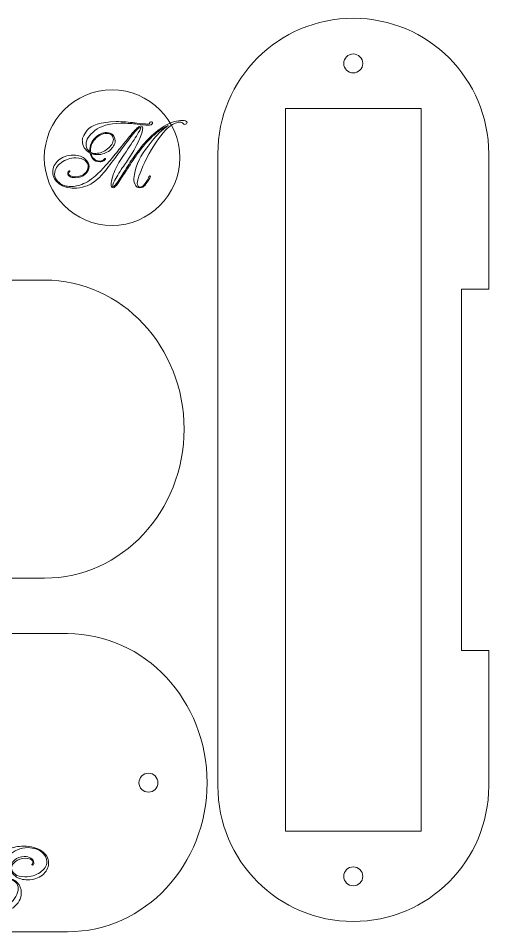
# Model space of a CAD drawing. Header units: centimetres. Extents: x -34.6 to 30.5, y -3.3 to 7.
# Drawn here: x 25.32 to 30.53, y -3.26 to 6.85 of the extents above; entities that cross this region are included whole.
import ezdxf

# ---------------------------------------------------------------- set-up
doc = ezdxf.new("R2010")
doc.units = ezdxf.units.CM
doc.header["$MEASUREMENT"] = 0
doc.layers.add('layer 1', color=7, linetype='Continuous')

msp = doc.modelspace()

# ---------------------------------------------------------------- linework, layer by layer
at = {"layer": 'layer 1', "color": 250, "lineweight": 9}
msp.add_ellipse((26.36027, 5.31076), major_axis=(0, 0.75), ratio=1, dxfattribs=at)
for points, knots in [([(27.53192, -1.64567), (27.53192, -1.64567), (27.53192, 5.35433), (27.53192, 5.35433), (27.53192, 5.35433), (27.53192, 6.18275), (28.20349, 6.85433), (29.03192, 6.85433), (29.03192, 6.85433), (29.86035, 6.85433), (30.53192, 6.18275), (30.53192, 5.35433), (30.53192, 5.35433), (30.53192, 5.35433), (30.53192, 3.85433), (30.53192, 3.85433), (30.53192, 3.85433), (30.53192, 3.85433), (30.23192, 3.85433), (30.23192, 3.85433), (30.23192, 3.85433), (30.23192, 3.85433), (30.23192, -0.14567), (30.23192, -0.14567), (30.23192, -0.14567), (30.23192, -0.14567), (30.53192, -0.14567), (30.53192, -0.14567), (30.53192, -0.14567), (30.53192, -0.14567), (30.53192, -1.64567), (30.53192, -1.64567), (30.53192, -1.64567), (30.53192, -2.47409), (29.86035, -3.14567), (29.03192, -3.14567), (29.03192, -3.14567), (28.20349, -3.14567), (27.53192, -2.47409), (27.53192, -1.64567)], [0, 0, 0, 0, 0.09090909, 0.09090909, 0.09090909, 0.09090909, 0.18181818, 0.18181818, 0.18181818, 0.18181818, 0.27272727, 0.27272727, 0.27272727, 0.27272727, 0.36363636, 0.36363636, 0.36363636, 0.36363636, 0.45454545, 0.45454545, 0.45454545, 0.45454545, 0.54545455, 0.54545455, 0.54545455, 0.54545455, 0.63636364, 0.63636364, 0.63636364, 0.63636364, 0.72727273, 0.72727273, 0.72727273, 0.72727273, 0.81818182, 0.81818182, 0.81818182, 0.81818182, 1, 1, 1, 1]), ([(28.92692, 6.35433), (28.92692, 6.41232), (28.97393, 6.45933), (29.03192, 6.45933), (29.03192, 6.45933), (29.08991, 6.45933), (29.13692, 6.41232), (29.13692, 6.35433), (29.13692, 6.35433), (29.13692, 6.29634), (29.08991, 6.24933), (29.03192, 6.24933), (29.03192, 6.24933), (28.97393, 6.24933), (28.92692, 6.29634), (28.92692, 6.35433)], [0, 0, 0, 0, 0.2, 0.2, 0.2, 0.2, 0.4, 0.4, 0.4, 0.4, 0.6, 0.6, 0.6, 0.6, 1, 1, 1, 1]), ([(28.28192, -2.14567), (28.28192, -2.14567), (28.28192, 5.85433), (28.28192, 5.85433), (28.28192, 5.85433), (28.28192, 5.85433), (29.78192, 5.85433), (29.78192, 5.85433), (29.78192, 5.85433), (29.78192, 5.85433), (29.78192, -2.14567), (29.78192, -2.14567), (29.78192, -2.14567), (29.78192, -2.14567), (28.28192, -2.14567), (28.28192, -2.14567)], [0, 0, 0, 0, 0.2, 0.2, 0.2, 0.2, 0.4, 0.4, 0.4, 0.4, 0.6, 0.6, 0.6, 0.6, 1, 1, 1, 1]), ([(24.0065, 0.65608), (23.96511, 0.41389), (23.08635, 0.22041), (22.00818, 0.22041), (22.00818, 0.22041), (20.93001, 0.22041), (20.05125, 0.41389), (20.00986, 0.65608), (20.00986, 0.65608), (20.00986, 0.65608), (18.40318, 0.65608), (18.40318, 0.65608), (18.40318, 0.65608), (17.54991, 0.65608), (16.85818, 1.39481), (16.85818, 2.30608), (16.85818, 2.30608), (16.85818, 3.21735), (17.54991, 3.95608), (18.40318, 3.95608), (18.40318, 3.95608), (18.40318, 3.95608), (25.61318, 3.95608), (25.61318, 3.95608), (25.61318, 3.95608), (26.46645, 3.95608), (27.15818, 3.21735), (27.15818, 2.30608), (27.15818, 2.30608), (27.15818, 1.39481), (26.46645, 0.65608), (25.61318, 0.65608), (25.61318, 0.65608), (25.61318, 0.65608), (24.0065, 0.65608), (24.0065, 0.65608)], [0, 0, 0, 0, 0.1, 0.1, 0.1, 0.1, 0.2, 0.2, 0.2, 0.2, 0.3, 0.3, 0.3, 0.3, 0.4, 0.4, 0.4, 0.4, 0.5, 0.5, 0.5, 0.5, 0.6, 0.6, 0.6, 0.6, 0.7, 0.7, 0.7, 0.7, 0.8, 0.8, 0.8, 0.8, 1, 1, 1, 1]), ([(18.65834, 0.04103), (18.65834, 0.04103), (25.86834, 0.04103), (25.86834, 0.04103), (25.86834, 0.04103), (26.72161, 0.04103), (27.41334, -0.6977), (27.41334, -1.60897), (27.41334, -1.60897), (27.41334, -2.52024), (26.72161, -3.25897), (25.86834, -3.25897), (25.86834, -3.25897), (25.86834, -3.25897), (18.65834, -3.25897), (18.65834, -3.25897), (18.65834, -3.25897), (17.80507, -3.25897), (17.11334, -2.52024), (17.11334, -1.60897), (17.11334, -1.60897), (17.11334, -0.6977), (17.80507, 0.04103), (18.65834, 0.04103)], [0, 0, 0, 0, 0.14285714, 0.14285714, 0.14285714, 0.14285714, 0.28571429, 0.28571429, 0.28571429, 0.28571429, 0.42857143, 0.42857143, 0.42857143, 0.42857143, 0.57142857, 0.57142857, 0.57142857, 0.57142857, 0.71428571, 0.71428571, 0.71428571, 0.71428571, 1, 1, 1, 1]), ([(26.76334, -1.50397), (26.82133, -1.50397), (26.86834, -1.55098), (26.86834, -1.60897), (26.86834, -1.60897), (26.86834, -1.66696), (26.82133, -1.71397), (26.76334, -1.71397), (26.76334, -1.71397), (26.70535, -1.71397), (26.65834, -1.66696), (26.65834, -1.60897), (26.65834, -1.60897), (26.65834, -1.55098), (26.70535, -1.50397), (26.76334, -1.50397)], [0, 0, 0, 0, 0.2, 0.2, 0.2, 0.2, 0.4, 0.4, 0.4, 0.4, 0.6, 0.6, 0.6, 0.6, 1, 1, 1, 1]), ([(28.92692, -2.64567), (28.92692, -2.58768), (28.97393, -2.54067), (29.03192, -2.54067), (29.03192, -2.54067), (29.08991, -2.54067), (29.13692, -2.58768), (29.13692, -2.64567), (29.13692, -2.64567), (29.13692, -2.70366), (29.08991, -2.75067), (29.03192, -2.75067), (29.03192, -2.75067), (28.97393, -2.75067), (28.92692, -2.70366), (28.92692, -2.64567)], [0, 0, 0, 0, 0.2, 0.2, 0.2, 0.2, 0.4, 0.4, 0.4, 0.4, 0.6, 0.6, 0.6, 0.6, 1, 1, 1, 1])]:
    msp.add_open_spline(points, degree=3, knots=knots, dxfattribs=at)
at = {"layer": 'layer 1', "color": 242, "lineweight": 9}
for points, knots in [([(27.19061, 5.70087), (27.19027, 5.69711), (27.18771, 5.69251), (27.18327, 5.68687), (27.18327, 5.68687), (27.17883, 5.68107), (27.17302, 5.67799), (27.16602, 5.67731), (27.16602, 5.67731), (27.15868, 5.67868), (27.15202, 5.68346), (27.14571, 5.69166), (27.14571, 5.69166), (27.13956, 5.69968), (27.12846, 5.70446), (27.11259, 5.70583), (27.11259, 5.70583), (27.08647, 5.70514), (27.05915, 5.69609), (27.03029, 5.67851), (27.03029, 5.67851), (27.00144, 5.66109), (26.97498, 5.64009), (26.9509, 5.61585), (26.9509, 5.61585), (26.88125, 5.54056), (26.8133, 5.43812), (26.74688, 5.30836), (26.74688, 5.30836), (26.68047, 5.17878), (26.64495, 5.08471), (26.64035, 5.02597), (26.64035, 5.02597), (26.64035, 5.013), (26.64291, 5.00293), (26.64786, 4.99575), (26.64786, 4.99575), (26.65281, 4.98858), (26.66066, 4.985), (26.67142, 4.985), (26.67142, 4.985), (26.6803, 4.98534), (26.68764, 4.98722), (26.69344, 4.9908), (26.69344, 4.9908), (26.69908, 4.99422), (26.70386, 4.99815), (26.70778, 5.00241), (26.70778, 5.00241), (26.73152, 5.02853), (26.74773, 5.05244), (26.75644, 5.07429), (26.75644, 5.07429), (26.76498, 5.09597), (26.77249, 5.10758), (26.77898, 5.10895), (26.77898, 5.10895), (26.78052, 5.10895), (26.78205, 5.10861), (26.78308, 5.10775), (26.78308, 5.10775), (26.78427, 5.1069), (26.78495, 5.10502), (26.78495, 5.10195), (26.78495, 5.10195), (26.78359, 5.09529), (26.77539, 5.07992), (26.76071, 5.05602), (26.76071, 5.05602), (26.74586, 5.03195), (26.73237, 5.01351), (26.72042, 5.00054), (26.72042, 5.00054), (26.71632, 4.9961), (26.71, 4.99149), (26.7013, 4.9862), (26.7013, 4.9862), (26.69276, 4.98107), (26.682, 4.97817), (26.66937, 4.97748), (26.66937, 4.97748), (26.647, 4.97817), (26.63027, 4.9879), (26.61917, 5.00702), (26.61917, 5.00702), (26.60808, 5.02597), (26.60244, 5.05073), (26.60244, 5.08146), (26.60244, 5.08146), (26.61251, 5.19414), (26.65554, 5.30085), (26.73152, 5.40175), (26.73152, 5.40175), (26.80749, 5.50249), (26.85547, 5.56087), (26.87561, 5.57692), (26.87561, 5.57692), (26.89115, 5.59297), (26.90685, 5.60749), (26.92239, 5.62046), (26.92239, 5.62046), (26.93776, 5.63344), (26.95739, 5.64897), (26.98112, 5.6669), (26.98112, 5.6669), (26.94476, 5.64982), (26.90924, 5.62831), (26.87459, 5.60185), (26.87459, 5.60185), (26.83993, 5.57556), (26.80886, 5.54841), (26.78154, 5.52041), (26.78154, 5.52041), (26.75286, 5.49241), (26.72503, 5.46134), (26.69805, 5.42702), (26.69805, 5.42702), (26.6709, 5.39253), (26.64359, 5.35548), (26.61593, 5.31553), (26.61593, 5.31553), (26.58827, 5.27541), (26.55976, 5.2329), (26.5304, 5.188), (26.5304, 5.188), (26.5012, 5.14293), (26.47013, 5.09546), (26.43752, 5.04544), (26.43752, 5.04544), (26.42284, 5.02222), (26.41037, 5.00514), (26.4003, 4.99456), (26.4003, 4.99456), (26.39005, 4.98381), (26.38066, 4.97851), (26.37196, 4.97851), (26.37196, 4.97851), (26.36257, 4.97919), (26.35659, 4.98346), (26.35403, 4.99132), (26.35403, 4.99132), (26.3513, 4.99917), (26.3501, 5.00702), (26.35044, 5.01505), (26.35044, 5.01505), (26.35147, 5.05807), (26.3653, 5.10929), (26.39176, 5.16853), (26.39176, 5.16853), (26.41822, 5.22795), (26.45254, 5.28702), (26.49437, 5.34558), (26.49437, 5.34558), (26.55276, 5.43197), (26.59801, 5.50043), (26.63027, 5.5508), (26.63027, 5.5508), (26.66237, 5.60116), (26.67859, 5.6307), (26.67893, 5.63975), (26.67893, 5.63975), (26.67893, 5.64214), (26.67842, 5.64385), (26.67722, 5.64505), (26.67722, 5.64505), (26.67603, 5.64624), (26.67466, 5.64675), (26.67296, 5.64675), (26.67296, 5.64675), (26.65998, 5.64538), (26.63557, 5.62285), (26.59971, 5.57931), (26.59971, 5.57931), (26.56386, 5.53561), (26.52271, 5.48217), (26.47627, 5.419), (26.47627, 5.419), (26.42966, 5.35583), (26.38391, 5.29436), (26.339, 5.23461), (26.339, 5.23461), (26.29393, 5.17485), (26.25586, 5.12875), (26.22445, 5.09614), (26.22445, 5.09614), (26.16947, 5.04339), (26.11722, 5.00924), (26.06772, 4.99371), (26.06772, 4.99371), (26.0182, 4.97817), (25.97706, 4.971), (25.94411, 4.97236), (25.94411, 4.97236), (25.87598, 4.97339), (25.81947, 4.98995), (25.77423, 5.02205), (25.77423, 5.02205), (25.72916, 5.05397), (25.70577, 5.09717), (25.70406, 5.15129), (25.70406, 5.15129), (25.70508, 5.20234), (25.72625, 5.24622), (25.76757, 5.28275), (25.76757, 5.28275), (25.80889, 5.31929), (25.86421, 5.33841), (25.93369, 5.34012), (25.93369, 5.34012), (25.99225, 5.33807), (26.03579, 5.32356), (26.06396, 5.29624), (26.06396, 5.29624), (26.09213, 5.2691), (26.10596, 5.24109), (26.10561, 5.21207), (26.10561, 5.21207), (26.10511, 5.181), (26.09111, 5.153), (26.06396, 5.12807), (26.06396, 5.12807), (26.03681, 5.10331), (26.00011, 5.09017), (25.95418, 5.0888), (25.95418, 5.0888), (25.92806, 5.08914), (25.90757, 5.09376), (25.89237, 5.10263), (25.89237, 5.10263), (25.87718, 5.11151), (25.86949, 5.12295), (25.86916, 5.13695), (25.86916, 5.13695), (25.86949, 5.14361), (25.87155, 5.14976), (25.8753, 5.15573), (25.8753, 5.15573), (25.87923, 5.16153), (25.88298, 5.16461), (25.88657, 5.16495), (25.88657, 5.16495), (25.88862, 5.16495), (25.88999, 5.16444), (25.89067, 5.16341), (25.89067, 5.16341), (25.89135, 5.16239), (25.89152, 5.16102), (25.89152, 5.15949), (25.89152, 5.15949), (25.89135, 5.15539), (25.8893, 5.15215), (25.88589, 5.14976), (25.88589, 5.14976), (25.8823, 5.14719), (25.88025, 5.14293), (25.87957, 5.13695), (25.87957, 5.13695), (25.87991, 5.12551), (25.88674, 5.11646), (25.89989, 5.10946), (25.89989, 5.10946), (25.91303, 5.10229), (25.93079, 5.09871), (25.95315, 5.09836), (25.95315, 5.09836), (25.99686, 5.09939), (26.03152, 5.11134), (26.05713, 5.13405), (26.05713, 5.13405), (26.08291, 5.15692), (26.09606, 5.18219), (26.09674, 5.20985), (26.09674, 5.20985), (26.09639, 5.2358), (26.08445, 5.25868), (26.06123, 5.27831), (26.06123, 5.27831), (26.03784, 5.29812), (26.0042, 5.30836), (25.96016, 5.30938), (25.96016, 5.30938), (25.89937, 5.30802), (25.84559, 5.29061), (25.79881, 5.25714), (25.79881, 5.25714), (25.75203, 5.22368), (25.72728, 5.18185), (25.72454, 5.13182), (25.72454, 5.13182), (25.72591, 5.09017), (25.74367, 5.05637), (25.77798, 5.03058), (25.77798, 5.03058), (25.81247, 5.00464), (25.85481, 4.99149), (25.90518, 4.9908), (25.90518, 4.9908), (25.94308, 4.9891), (25.98969, 5.00002), (26.04466, 5.02358), (26.04466, 5.02358), (26.09964, 5.04697), (26.16127, 5.09205), (26.22974, 5.15829), (26.22974, 5.15829), (26.26371, 5.19466), (26.29991, 5.23529), (26.33832, 5.28036), (26.33832, 5.28036), (26.37656, 5.32544), (26.41396, 5.37102), (26.45049, 5.41729), (26.45049, 5.41729), (26.48703, 5.46339), (26.52083, 5.50538), (26.55173, 5.54277), (26.55173, 5.54277), (26.58281, 5.58033), (26.60927, 5.60987), (26.6313, 5.63121), (26.6313, 5.63121), (26.6441, 5.64351), (26.654, 5.65187), (26.66135, 5.65648), (26.66135, 5.65648), (26.66869, 5.66092), (26.675, 5.66297), (26.6803, 5.66263), (26.6803, 5.66263), (26.68644, 5.66263), (26.69105, 5.66058), (26.69464, 5.65648), (26.69464, 5.65648), (26.69805, 5.65221), (26.69993, 5.64555), (26.69993, 5.63616), (26.69993, 5.63616), (26.70027, 5.61107), (26.6861, 5.56583), (26.65742, 5.50026), (26.65742, 5.50026), (26.62874, 5.4347), (26.58281, 5.35566), (26.51981, 5.26295), (26.51981, 5.26295), (26.49078, 5.22248), (26.45903, 5.17468), (26.42454, 5.11902), (26.42454, 5.11902), (26.39005, 5.06353), (26.37127, 5.02444), (26.3682, 5.00173), (26.3682, 5.00173), (26.3682, 4.9978), (26.36888, 4.9949), (26.37008, 4.99319), (26.37008, 4.99319), (26.3711, 4.99166), (26.37332, 4.9908), (26.37623, 4.9908), (26.37623, 4.9908), (26.38528, 4.99217), (26.40201, 5.01146), (26.42659, 5.04902), (26.42659, 5.04902), (26.45101, 5.08658), (26.48123, 5.13388), (26.51708, 5.1909), (26.51708, 5.1909), (26.55293, 5.24792), (26.59288, 5.307), (26.63676, 5.36812), (26.63676, 5.36812), (26.68081, 5.42941), (26.72725, 5.48387), (26.7759, 5.53151), (26.7759, 5.53151), (26.8372, 5.59297), (26.89934, 5.64009), (26.96217, 5.67322), (26.96217, 5.67322), (27.025, 5.70616), (27.08425, 5.7229), (27.13956, 5.72324), (27.13956, 5.72324), (27.15322, 5.72324), (27.165, 5.72136), (27.17507, 5.71777), (27.17507, 5.71777), (27.18498, 5.71402), (27.19027, 5.70839), (27.19061, 5.70087)], [0, 0, 0, 0, 0.01010101, 0.01010101, 0.01010101, 0.01010101, 0.02020202, 0.02020202, 0.02020202, 0.02020202, 0.03030303, 0.03030303, 0.03030303, 0.03030303, 0.04040404, 0.04040404, 0.04040404, 0.04040404, 0.05050505, 0.05050505, 0.05050505, 0.05050505, 0.06060606, 0.06060606, 0.06060606, 0.06060606, 0.07070707, 0.07070707, 0.07070707, 0.07070707, 0.08080808, 0.08080808, 0.08080808, 0.08080808, 0.09090909, 0.09090909, 0.09090909, 0.09090909, 0.1010101, 0.1010101, 0.1010101, 0.1010101, 0.11111111, 0.11111111, 0.11111111, 0.11111111, 0.12121212, 0.12121212, 0.12121212, 0.12121212, 0.13131313, 0.13131313, 0.13131313, 0.13131313, 0.14141414, 0.14141414, 0.14141414, 0.14141414, 0.15151515, 0.15151515, 0.15151515, 0.15151515, 0.16161616, 0.16161616, 0.16161616, 0.16161616, 0.17171717, 0.17171717, 0.17171717, 0.17171717, 0.18181818, 0.18181818, 0.18181818, 0.18181818, 0.19191919, 0.19191919, 0.19191919, 0.19191919, 0.2020202, 0.2020202, 0.2020202, 0.2020202, 0.21212121, 0.21212121, 0.21212121, 0.21212121, 0.22222222, 0.22222222, 0.22222222, 0.22222222, 0.23232323, 0.23232323, 0.23232323, 0.23232323, 0.24242424, 0.24242424, 0.24242424, 0.24242424, 0.25252525, 0.25252525, 0.25252525, 0.25252525, 0.26262626, 0.26262626, 0.26262626, 0.26262626, 0.27272727, 0.27272727, 0.27272727, 0.27272727, 0.28282828, 0.28282828, 0.28282828, 0.28282828, 0.29292929, 0.29292929, 0.29292929, 0.29292929, 0.3030303, 0.3030303, 0.3030303, 0.3030303, 0.31313131, 0.31313131, 0.31313131, 0.31313131, 0.32323232, 0.32323232, 0.32323232, 0.32323232, 0.33333333, 0.33333333, 0.33333333, 0.33333333, 0.34343434, 0.34343434, 0.34343434, 0.34343434, 0.35353535, 0.35353535, 0.35353535, 0.35353535, 0.36363636, 0.36363636, 0.36363636, 0.36363636, 0.37373737, 0.37373737, 0.37373737, 0.37373737, 0.38383838, 0.38383838, 0.38383838, 0.38383838, 0.39393939, 0.39393939, 0.39393939, 0.39393939, 0.4040404, 0.4040404, 0.4040404, 0.4040404, 0.41414141, 0.41414141, 0.41414141, 0.41414141, 0.42424242, 0.42424242, 0.42424242, 0.42424242, 0.43434343, 0.43434343, 0.43434343, 0.43434343, 0.44444444, 0.44444444, 0.44444444, 0.44444444, 0.45454545, 0.45454545, 0.45454545, 0.45454545, 0.46464646, 0.46464646, 0.46464646, 0.46464646, 0.47474747, 0.47474747, 0.47474747, 0.47474747, 0.48484848, 0.48484848, 0.48484848, 0.48484848, 0.49494949, 0.49494949, 0.49494949, 0.49494949, 0.50505051, 0.50505051, 0.50505051, 0.50505051, 0.51515152, 0.51515152, 0.51515152, 0.51515152, 0.52525253, 0.52525253, 0.52525253, 0.52525253, 0.53535354, 0.53535354, 0.53535354, 0.53535354, 0.54545455, 0.54545455, 0.54545455, 0.54545455, 0.55555556, 0.55555556, 0.55555556, 0.55555556, 0.56565657, 0.56565657, 0.56565657, 0.56565657, 0.57575758, 0.57575758, 0.57575758, 0.57575758, 0.58585859, 0.58585859, 0.58585859, 0.58585859, 0.5959596, 0.5959596, 0.5959596, 0.5959596, 0.60606061, 0.60606061, 0.60606061, 0.60606061, 0.61616162, 0.61616162, 0.61616162, 0.61616162, 0.62626263, 0.62626263, 0.62626263, 0.62626263, 0.63636364, 0.63636364, 0.63636364, 0.63636364, 0.64646465, 0.64646465, 0.64646465, 0.64646465, 0.65656566, 0.65656566, 0.65656566, 0.65656566, 0.66666667, 0.66666667, 0.66666667, 0.66666667, 0.67676768, 0.67676768, 0.67676768, 0.67676768, 0.68686869, 0.68686869, 0.68686869, 0.68686869, 0.6969697, 0.6969697, 0.6969697, 0.6969697, 0.70707071, 0.70707071, 0.70707071, 0.70707071, 0.71717172, 0.71717172, 0.71717172, 0.71717172, 0.72727273, 0.72727273, 0.72727273, 0.72727273, 0.73737374, 0.73737374, 0.73737374, 0.73737374, 0.74747475, 0.74747475, 0.74747475, 0.74747475, 0.75757576, 0.75757576, 0.75757576, 0.75757576, 0.76767677, 0.76767677, 0.76767677, 0.76767677, 0.77777778, 0.77777778, 0.77777778, 0.77777778, 0.78787879, 0.78787879, 0.78787879, 0.78787879, 0.7979798, 0.7979798, 0.7979798, 0.7979798, 0.80808081, 0.80808081, 0.80808081, 0.80808081, 0.81818182, 0.81818182, 0.81818182, 0.81818182, 0.82828283, 0.82828283, 0.82828283, 0.82828283, 0.83838384, 0.83838384, 0.83838384, 0.83838384, 0.84848485, 0.84848485, 0.84848485, 0.84848485, 0.85858586, 0.85858586, 0.85858586, 0.85858586, 0.86868687, 0.86868687, 0.86868687, 0.86868687, 0.87878788, 0.87878788, 0.87878788, 0.87878788, 0.88888889, 0.88888889, 0.88888889, 0.88888889, 0.8989899, 0.8989899, 0.8989899, 0.8989899, 0.90909091, 0.90909091, 0.90909091, 0.90909091, 0.91919192, 0.91919192, 0.91919192, 0.91919192, 0.92929293, 0.92929293, 0.92929293, 0.92929293, 0.93939394, 0.93939394, 0.93939394, 0.93939394, 0.94949495, 0.94949495, 0.94949495, 0.94949495, 0.95959596, 0.95959596, 0.95959596, 0.95959596, 0.96969697, 0.96969697, 0.96969697, 0.96969697, 0.97979798, 0.97979798, 0.97979798, 0.97979798, 1, 1, 1, 1]), ([(26.03186, 5.49634), (26.0252, 5.51768), (26.04296, 5.55695), (26.0853, 5.61414), (26.0853, 5.61414), (26.12764, 5.67133), (26.23469, 5.7036), (26.40644, 5.71095), (26.40644, 5.71095), (26.47678, 5.70958), (26.54627, 5.7048), (26.61457, 5.69661), (26.61457, 5.69661), (26.68286, 5.68841), (26.72947, 5.68363), (26.75405, 5.68244), (26.75405, 5.68244), (26.77147, 5.68329), (26.77949, 5.68756), (26.77813, 5.69507), (26.77813, 5.69507), (26.77676, 5.70258), (26.7812, 5.70685), (26.79161, 5.70787), (26.79161, 5.70787), (26.79588, 5.70787), (26.79981, 5.70651), (26.80305, 5.70395), (26.80305, 5.70395), (26.80647, 5.70121), (26.80817, 5.69831), (26.80817, 5.6949), (26.80817, 5.6949), (26.80886, 5.69166), (26.8063, 5.6867), (26.80083, 5.68038), (26.80083, 5.68038), (26.79537, 5.67407), (26.78239, 5.67065), (26.76208, 5.66997), (26.76208, 5.66997), (26.72503, 5.671), (26.68337, 5.67475), (26.6371, 5.68141), (26.6371, 5.68141), (26.59066, 5.68807), (26.53073, 5.69199), (26.45698, 5.69285), (26.45698, 5.69285), (26.32859, 5.68892), (26.23247, 5.66143), (26.16862, 5.61038), (26.16862, 5.61038), (26.10476, 5.55934), (26.07284, 5.50795), (26.07284, 5.45639), (26.07284, 5.45639), (26.07318, 5.43419), (26.07745, 5.41746), (26.08564, 5.40602), (26.08564, 5.40602), (26.09367, 5.39475), (26.10323, 5.38519), (26.11381, 5.37717), (26.11381, 5.37717), (26.11381, 5.41302), (26.11876, 5.4429), (26.12867, 5.46663), (26.12867, 5.46663), (26.13874, 5.49053), (26.15359, 5.51204), (26.17322, 5.53134), (26.17322, 5.53134), (26.19355, 5.55131), (26.21454, 5.56583), (26.23623, 5.57487), (26.23623, 5.57487), (26.25791, 5.58409), (26.27925, 5.5887), (26.30025, 5.5887), (26.30025, 5.5887), (26.32893, 5.58802), (26.35181, 5.57931), (26.36871, 5.56275), (26.36871, 5.56275), (26.38578, 5.54602), (26.3945, 5.52468), (26.39483, 5.49839), (26.39483, 5.49839), (26.39279, 5.45673), (26.37264, 5.42104), (26.33422, 5.39117), (26.33422, 5.39117), (26.29598, 5.36112), (26.25125, 5.34558), (26.2002, 5.34422), (26.2002, 5.34422), (26.18415, 5.34422), (26.17084, 5.34541), (26.15991, 5.34797), (26.15991, 5.34797), (26.14915, 5.35053), (26.13788, 5.35343), (26.12611, 5.35668), (26.12611, 5.35668), (26.13259, 5.33329), (26.14403, 5.31365), (26.16076, 5.29761), (26.16076, 5.29761), (26.17732, 5.28173), (26.19832, 5.27336), (26.22376, 5.27268), (26.22376, 5.27268), (26.24647, 5.27405), (26.26081, 5.279), (26.26696, 5.28736), (26.26696, 5.28736), (26.2731, 5.2959), (26.27822, 5.30085), (26.28232, 5.30222), (26.28232, 5.30222), (26.2842, 5.30222), (26.2854, 5.3017), (26.28574, 5.30068), (26.28574, 5.30068), (26.28608, 5.29966), (26.28625, 5.29812), (26.28625, 5.29624), (26.28625, 5.29624), (26.28591, 5.29095), (26.2801, 5.28429), (26.26867, 5.27661), (26.26867, 5.27661), (26.25739, 5.2691), (26.24272, 5.26483), (26.22478, 5.26414), (26.22478, 5.26414), (26.19201, 5.26551), (26.16691, 5.27661), (26.14933, 5.29727), (26.14933, 5.29727), (26.13191, 5.31792), (26.1203, 5.34012), (26.11483, 5.36368), (26.11483, 5.36368), (26.08786, 5.37973), (26.0672, 5.39868), (26.05303, 5.42087), (26.05303, 5.42087), (26.03886, 5.4429), (26.03186, 5.46817), (26.03186, 5.49634)], [0, 0, 0, 0, 0.02564103, 0.02564103, 0.02564103, 0.02564103, 0.05128205, 0.05128205, 0.05128205, 0.05128205, 0.07692308, 0.07692308, 0.07692308, 0.07692308, 0.1025641, 0.1025641, 0.1025641, 0.1025641, 0.12820513, 0.12820513, 0.12820513, 0.12820513, 0.15384615, 0.15384615, 0.15384615, 0.15384615, 0.17948718, 0.17948718, 0.17948718, 0.17948718, 0.20512821, 0.20512821, 0.20512821, 0.20512821, 0.23076923, 0.23076923, 0.23076923, 0.23076923, 0.25641026, 0.25641026, 0.25641026, 0.25641026, 0.28205128, 0.28205128, 0.28205128, 0.28205128, 0.30769231, 0.30769231, 0.30769231, 0.30769231, 0.33333333, 0.33333333, 0.33333333, 0.33333333, 0.35897436, 0.35897436, 0.35897436, 0.35897436, 0.38461538, 0.38461538, 0.38461538, 0.38461538, 0.41025641, 0.41025641, 0.41025641, 0.41025641, 0.43589744, 0.43589744, 0.43589744, 0.43589744, 0.46153846, 0.46153846, 0.46153846, 0.46153846, 0.48717949, 0.48717949, 0.48717949, 0.48717949, 0.51282051, 0.51282051, 0.51282051, 0.51282051, 0.53846154, 0.53846154, 0.53846154, 0.53846154, 0.56410256, 0.56410256, 0.56410256, 0.56410256, 0.58974359, 0.58974359, 0.58974359, 0.58974359, 0.61538462, 0.61538462, 0.61538462, 0.61538462, 0.64102564, 0.64102564, 0.64102564, 0.64102564, 0.66666667, 0.66666667, 0.66666667, 0.66666667, 0.69230769, 0.69230769, 0.69230769, 0.69230769, 0.71794872, 0.71794872, 0.71794872, 0.71794872, 0.74358974, 0.74358974, 0.74358974, 0.74358974, 0.76923077, 0.76923077, 0.76923077, 0.76923077, 0.79487179, 0.79487179, 0.79487179, 0.79487179, 0.82051282, 0.82051282, 0.82051282, 0.82051282, 0.84615385, 0.84615385, 0.84615385, 0.84615385, 0.87179487, 0.87179487, 0.87179487, 0.87179487, 0.8974359, 0.8974359, 0.8974359, 0.8974359, 0.92307692, 0.92307692, 0.92307692, 0.92307692, 0.94871795, 0.94871795, 0.94871795, 0.94871795, 1, 1, 1, 1]), ([(26.29803, 5.5788), (26.24698, 5.57607), (26.20498, 5.55541), (26.17203, 5.51682), (26.17203, 5.51682), (26.13891, 5.47807), (26.12201, 5.43692), (26.12098, 5.39322), (26.12098, 5.39322), (26.12098, 5.39322), (26.12303, 5.37068), (26.12303, 5.37068), (26.12303, 5.37068), (26.13037, 5.36709), (26.13874, 5.36402), (26.14796, 5.36146), (26.14796, 5.36146), (26.15735, 5.3589), (26.1681, 5.3577), (26.18057, 5.3577), (26.18057, 5.3577), (26.22752, 5.35941), (26.27106, 5.37597), (26.31101, 5.40756), (26.31101, 5.40756), (26.35113, 5.43897), (26.37247, 5.47431), (26.37503, 5.51324), (26.37503, 5.51324), (26.37503, 5.53168), (26.36888, 5.54704), (26.35659, 5.55951), (26.35659, 5.55951), (26.3443, 5.57197), (26.32466, 5.57846), (26.29803, 5.5788)], [0, 0, 0, 0, 0.1, 0.1, 0.1, 0.1, 0.2, 0.2, 0.2, 0.2, 0.3, 0.3, 0.3, 0.3, 0.4, 0.4, 0.4, 0.4, 0.5, 0.5, 0.5, 0.5, 0.6, 0.6, 0.6, 0.6, 0.7, 0.7, 0.7, 0.7, 0.8, 0.8, 0.8, 0.8, 1, 1, 1, 1]), ([(24.75232, -2.98164), (24.77436, -2.96065), (24.79694, -2.93595), (24.81987, -2.90738), (24.81987, -2.90738), (24.8428, -2.87898), (24.87244, -2.83471), (24.90895, -2.77438), (24.90895, -2.77438), (24.92183, -2.75551), (24.93594, -2.73064), (24.95146, -2.69977), (24.95146, -2.69977), (24.96698, -2.6689), (24.98391, -2.63539), (25.00261, -2.59905), (25.00261, -2.59905), (25.02113, -2.56271), (25.04071, -2.52797), (25.06117, -2.49498), (25.06117, -2.49498), (25.08181, -2.462), (25.10315, -2.43342), (25.12556, -2.40926), (25.12556, -2.40926), (25.15007, -2.3835), (25.18271, -2.3611), (25.22327, -2.34223), (25.22327, -2.34223), (25.26402, -2.32318), (25.31658, -2.31312), (25.38097, -2.31171), (25.38097, -2.31171), (25.46369, -2.31277), (25.53002, -2.33023), (25.58011, -2.36392), (25.58011, -2.36392), (25.6302, -2.39779), (25.65596, -2.44365), (25.65737, -2.50168), (25.65737, -2.50168), (25.65543, -2.55372), (25.6325, -2.59693), (25.58875, -2.63151), (25.58875, -2.63151), (25.54501, -2.66608), (25.49156, -2.68389), (25.42842, -2.6853), (25.42842, -2.6853), (25.37021, -2.68425), (25.32417, -2.67102), (25.2903, -2.64562), (25.2903, -2.64562), (25.25626, -2.62022), (25.23897, -2.58917), (25.23827, -2.55248), (25.23827, -2.55248), (25.23933, -2.52038), (25.25361, -2.49145), (25.28113, -2.46605), (25.28113, -2.46605), (25.30882, -2.44065), (25.34445, -2.42742), (25.3882, -2.42601), (25.3882, -2.42601), (25.41572, -2.42637), (25.44006, -2.43272), (25.46105, -2.44542), (25.46105, -2.44542), (25.48204, -2.45794), (25.49315, -2.47452), (25.49403, -2.4948), (25.49403, -2.4948), (25.49386, -2.50292), (25.49192, -2.50909), (25.48874, -2.5135), (25.48874, -2.5135), (25.48539, -2.51809), (25.48239, -2.52038), (25.47957, -2.52038), (25.47957, -2.52038), (25.47763, -2.52038), (25.47569, -2.52003), (25.47428, -2.51932), (25.47428, -2.51932), (25.47269, -2.51862), (25.47181, -2.51721), (25.47181, -2.51509), (25.47181, -2.51509), (25.47251, -2.51262), (25.47498, -2.5098), (25.47886, -2.50627), (25.47886, -2.50627), (25.48292, -2.50292), (25.48521, -2.49727), (25.48592, -2.48969), (25.48592, -2.48969), (25.48627, -2.48281), (25.4801, -2.47399), (25.46757, -2.46358), (25.46757, -2.46358), (25.45487, -2.453), (25.43318, -2.44718), (25.40213, -2.44612), (25.40213, -2.44612), (25.35486, -2.44753), (25.31729, -2.45935), (25.28942, -2.48175), (25.28942, -2.48175), (25.26155, -2.50415), (25.24726, -2.52779), (25.24656, -2.55266), (25.24656, -2.55266), (25.24691, -2.58), (25.26014, -2.60311), (25.28607, -2.62216), (25.28607, -2.62216), (25.31217, -2.64103), (25.34869, -2.65073), (25.39596, -2.65144), (25.39596, -2.65144), (25.45999, -2.65038), (25.5159, -2.63398), (25.56388, -2.6024), (25.56388, -2.6024), (25.61168, -2.57065), (25.63691, -2.53096), (25.63938, -2.48352), (25.63938, -2.48352), (25.63867, -2.44348), (25.61962, -2.40802), (25.58223, -2.37698), (25.58223, -2.37698), (25.54483, -2.34593), (25.49421, -2.3297), (25.43053, -2.32794), (25.43053, -2.32794), (25.38538, -2.32865), (25.34604, -2.33641), (25.31217, -2.35122), (25.31217, -2.35122), (25.27848, -2.36604), (25.24832, -2.38597), (25.22169, -2.41084), (25.22169, -2.41084), (25.19523, -2.43589), (25.17071, -2.46358), (25.14813, -2.49375), (25.14813, -2.49375), (25.12556, -2.52409), (25.10315, -2.55478), (25.08111, -2.58582), (25.08111, -2.58582), (25.06735, -2.60787), (25.05077, -2.6345), (25.03119, -2.6659), (25.03119, -2.6659), (25.01178, -2.69712), (24.98921, -2.73117), (24.96328, -2.76821), (24.96328, -2.76821), (24.93752, -2.80507), (24.90807, -2.84247), (24.87544, -2.88057), (24.87544, -2.88057), (24.84263, -2.91849), (24.80576, -2.95518), (24.76484, -2.99046), (24.76484, -2.99046), (24.78689, -3.00704), (24.81529, -3.02009), (24.85004, -3.02997), (24.85004, -3.02997), (24.88496, -3.03967), (24.92306, -3.04479), (24.96486, -3.04514), (24.96486, -3.04514), (25.0707, -3.04108), (25.15607, -3.01092), (25.22116, -2.95483), (25.22116, -2.95483), (25.28642, -2.89891), (25.31976, -2.84123), (25.32152, -2.78214), (25.32152, -2.78214), (25.32082, -2.75251), (25.31112, -2.72852), (25.29224, -2.71), (25.29224, -2.71), (25.27355, -2.6913), (25.24991, -2.68178), (25.22133, -2.68107), (25.22133, -2.68107), (25.16789, -2.68425), (25.12273, -2.70471), (25.08587, -2.74281), (25.08587, -2.74281), (25.049, -2.78091), (25.02995, -2.81777), (25.02854, -2.8534), (25.02854, -2.8534), (25.02889, -2.87192), (25.03471, -2.88762), (25.04636, -2.90068), (25.04636, -2.90068), (25.05782, -2.91373), (25.07423, -2.92061), (25.09522, -2.92131), (25.09522, -2.92131), (25.1252, -2.9199), (25.15166, -2.90826), (25.17477, -2.88621), (25.17477, -2.88621), (25.19787, -2.86416), (25.21005, -2.83947), (25.21146, -2.8123), (25.21146, -2.8123), (25.21005, -2.79167), (25.20422, -2.78091), (25.19417, -2.78003), (25.19417, -2.78003), (25.18394, -2.77914), (25.17812, -2.77579), (25.17688, -2.76997), (25.17688, -2.76997), (25.17688, -2.76856), (25.17759, -2.76733), (25.17918, -2.76662), (25.17918, -2.76662), (25.18076, -2.76574), (25.18235, -2.76521), (25.18412, -2.76521), (25.18412, -2.76521), (25.191, -2.76486), (25.19893, -2.76909), (25.20811, -2.77773), (25.20811, -2.77773), (25.21728, -2.7862), (25.22222, -2.80031), (25.22327, -2.81954), (25.22327, -2.81954), (25.22222, -2.84705), (25.20969, -2.87192), (25.18553, -2.89415), (25.18553, -2.89415), (25.16154, -2.9162), (25.13208, -2.92819), (25.09716, -2.92978), (25.09716, -2.92978), (25.07105, -2.92907), (25.04988, -2.92026), (25.03401, -2.90315), (25.03401, -2.90315), (25.01796, -2.88604), (25.00967, -2.86434), (25.00931, -2.83788), (25.00931, -2.83788), (25.01037, -2.79819), (25.02819, -2.76062), (25.06294, -2.72517), (25.06294, -2.72517), (25.09751, -2.68971), (25.14355, -2.67066), (25.20105, -2.66837), (25.20105, -2.66837), (25.24832, -2.66961), (25.28572, -2.68566), (25.31306, -2.71617), (25.31306, -2.71617), (25.34057, -2.74651), (25.35468, -2.78391), (25.35539, -2.828), (25.35539, -2.828), (25.35468, -2.89239), (25.32417, -2.94777), (25.26384, -2.99416), (25.26384, -2.99416), (25.2037, -3.04055), (25.11762, -3.06489), (25.00596, -3.06736), (25.00596, -3.06736), (24.94476, -3.06666), (24.89378, -3.0596), (24.85339, -3.0462), (24.85339, -3.0462), (24.81282, -3.03279), (24.77948, -3.01692), (24.75337, -2.99857), (24.75337, -2.99857), (24.7061, -3.0335), (24.662, -3.0596), (24.62108, -3.07707), (24.62108, -3.07707), (24.57998, -3.09453), (24.54506, -3.10335), (24.51613, -3.10335), (24.51613, -3.10335), (24.49373, -3.10335), (24.47662, -3.09876), (24.46498, -3.08959), (24.46498, -3.08959), (24.45334, -3.08059), (24.44734, -3.06772), (24.44734, -3.05114), (24.44734, -3.05114), (24.44981, -3.01886), (24.46674, -2.99134), (24.49796, -2.96859), (24.49796, -2.96859), (24.52936, -2.94583), (24.56182, -2.93401), (24.59515, -2.93296), (24.59515, -2.93296), (24.61932, -2.93366), (24.6366, -2.93931), (24.64683, -2.95006), (24.64683, -2.95006), (24.65724, -2.96065), (24.66218, -2.97123), (24.66183, -2.98146), (24.66183, -2.98146), (24.66148, -2.9864), (24.65989, -2.99099), (24.65724, -2.9954), (24.65724, -2.9954), (24.65442, -2.99998), (24.6516, -3.00245), (24.64842, -3.00281), (24.64842, -3.00281), (24.64666, -3.00281), (24.64525, -3.00245), (24.64437, -3.00192), (24.64437, -3.00192), (24.64348, -3.00139), (24.64313, -2.99998), (24.64313, -2.99751), (24.64313, -2.99751), (24.64384, -2.99522), (24.64489, -2.99275), (24.64648, -2.99028), (24.64648, -2.99028), (24.64807, -2.98799), (24.64913, -2.98428), (24.64948, -2.97952), (24.64948, -2.97952), (24.64948, -2.97423), (24.64578, -2.96841), (24.63837, -2.96188), (24.63837, -2.96188), (24.63078, -2.95536), (24.62002, -2.95165), (24.60591, -2.95112), (24.60591, -2.95112), (24.58122, -2.95201), (24.55229, -2.96312), (24.51948, -2.98428), (24.51948, -2.98428), (24.4865, -3.00563), (24.46851, -3.03085), (24.46533, -3.06013), (24.46533, -3.06013), (24.46533, -3.0693), (24.46939, -3.07707), (24.47732, -3.08306), (24.47732, -3.08306), (24.48526, -3.08906), (24.49708, -3.09223), (24.51296, -3.09259), (24.51296, -3.09259), (24.538, -3.09294), (24.57099, -3.08518), (24.61138, -3.06913), (24.61138, -3.06913), (24.65195, -3.05308), (24.69534, -3.02679), (24.74138, -2.99028), (24.74138, -2.99028), (24.71386, -2.96859), (24.69093, -2.94319), (24.67276, -2.91426), (24.67276, -2.91426), (24.65442, -2.88533), (24.64489, -2.85235), (24.64419, -2.8153), (24.64419, -2.8153), (24.64666, -2.7518), (24.66888, -2.70136), (24.71122, -2.66396), (24.71122, -2.66396), (24.75337, -2.62674), (24.801, -2.60769), (24.85356, -2.60699), (24.85356, -2.60699), (24.87702, -2.60769), (24.89748, -2.61263), (24.91495, -2.62198), (24.91495, -2.62198), (24.93223, -2.63133), (24.9414, -2.64103), (24.94246, -2.65144), (24.94246, -2.65144), (24.94246, -2.65479), (24.94193, -2.65761), (24.9407, -2.65938), (24.9407, -2.65938), (24.93946, -2.66132), (24.9377, -2.6622), (24.93523, -2.6622), (24.93523, -2.6622), (24.93153, -2.66096), (24.92676, -2.65514), (24.9213, -2.64526), (24.9213, -2.64526), (24.91583, -2.63521), (24.90207, -2.62957), (24.88002, -2.62815), (24.88002, -2.62815), (24.83592, -2.63098), (24.79465, -2.65602), (24.7562, -2.70365), (24.7562, -2.70365), (24.71774, -2.7511), (24.69746, -2.80331), (24.69499, -2.86011), (24.69499, -2.86011), (24.69499, -2.88745), (24.69993, -2.91002), (24.70981, -2.92819), (24.70981, -2.92819), (24.71951, -2.94618), (24.73379, -2.964), (24.75232, -2.98164)], [0, 0, 0, 0, 0.00917431, 0.00917431, 0.00917431, 0.00917431, 0.01834862, 0.01834862, 0.01834862, 0.01834862, 0.02752294, 0.02752294, 0.02752294, 0.02752294, 0.03669725, 0.03669725, 0.03669725, 0.03669725, 0.04587156, 0.04587156, 0.04587156, 0.04587156, 0.05504587, 0.05504587, 0.05504587, 0.05504587, 0.06422018, 0.06422018, 0.06422018, 0.06422018, 0.0733945, 0.0733945, 0.0733945, 0.0733945, 0.08256881, 0.08256881, 0.08256881, 0.08256881, 0.09174312, 0.09174312, 0.09174312, 0.09174312, 0.10091743, 0.10091743, 0.10091743, 0.10091743, 0.11009174, 0.11009174, 0.11009174, 0.11009174, 0.11926606, 0.11926606, 0.11926606, 0.11926606, 0.12844037, 0.12844037, 0.12844037, 0.12844037, 0.13761468, 0.13761468, 0.13761468, 0.13761468, 0.14678899, 0.14678899, 0.14678899, 0.14678899, 0.1559633, 0.1559633, 0.1559633, 0.1559633, 0.16513761, 0.16513761, 0.16513761, 0.16513761, 0.17431193, 0.17431193, 0.17431193, 0.17431193, 0.18348624, 0.18348624, 0.18348624, 0.18348624, 0.19266055, 0.19266055, 0.19266055, 0.19266055, 0.20183486, 0.20183486, 0.20183486, 0.20183486, 0.21100917, 0.21100917, 0.21100917, 0.21100917, 0.22018349, 0.22018349, 0.22018349, 0.22018349, 0.2293578, 0.2293578, 0.2293578, 0.2293578, 0.23853211, 0.23853211, 0.23853211, 0.23853211, 0.24770642, 0.24770642, 0.24770642, 0.24770642, 0.25688073, 0.25688073, 0.25688073, 0.25688073, 0.26605505, 0.26605505, 0.26605505, 0.26605505, 0.27522936, 0.27522936, 0.27522936, 0.27522936, 0.28440367, 0.28440367, 0.28440367, 0.28440367, 0.29357798, 0.29357798, 0.29357798, 0.29357798, 0.30275229, 0.30275229, 0.30275229, 0.30275229, 0.31192661, 0.31192661, 0.31192661, 0.31192661, 0.32110092, 0.32110092, 0.32110092, 0.32110092, 0.33027523, 0.33027523, 0.33027523, 0.33027523, 0.33944954, 0.33944954, 0.33944954, 0.33944954, 0.34862385, 0.34862385, 0.34862385, 0.34862385, 0.35779817, 0.35779817, 0.35779817, 0.35779817, 0.36697248, 0.36697248, 0.36697248, 0.36697248, 0.37614679, 0.37614679, 0.37614679, 0.37614679, 0.3853211, 0.3853211, 0.3853211, 0.3853211, 0.39449541, 0.39449541, 0.39449541, 0.39449541, 0.40366972, 0.40366972, 0.40366972, 0.40366972, 0.41284404, 0.41284404, 0.41284404, 0.41284404, 0.42201835, 0.42201835, 0.42201835, 0.42201835, 0.43119266, 0.43119266, 0.43119266, 0.43119266, 0.44036697, 0.44036697, 0.44036697, 0.44036697, 0.44954128, 0.44954128, 0.44954128, 0.44954128, 0.4587156, 0.4587156, 0.4587156, 0.4587156, 0.46788991, 0.46788991, 0.46788991, 0.46788991, 0.47706422, 0.47706422, 0.47706422, 0.47706422, 0.48623853, 0.48623853, 0.48623853, 0.48623853, 0.49541284, 0.49541284, 0.49541284, 0.49541284, 0.50458716, 0.50458716, 0.50458716, 0.50458716, 0.51376147, 0.51376147, 0.51376147, 0.51376147, 0.52293578, 0.52293578, 0.52293578, 0.52293578, 0.53211009, 0.53211009, 0.53211009, 0.53211009, 0.5412844, 0.5412844, 0.5412844, 0.5412844, 0.55045872, 0.55045872, 0.55045872, 0.55045872, 0.55963303, 0.55963303, 0.55963303, 0.55963303, 0.56880734, 0.56880734, 0.56880734, 0.56880734, 0.57798165, 0.57798165, 0.57798165, 0.57798165, 0.58715596, 0.58715596, 0.58715596, 0.58715596, 0.59633028, 0.59633028, 0.59633028, 0.59633028, 0.60550459, 0.60550459, 0.60550459, 0.60550459, 0.6146789, 0.6146789, 0.6146789, 0.6146789, 0.62385321, 0.62385321, 0.62385321, 0.62385321, 0.63302752, 0.63302752, 0.63302752, 0.63302752, 0.64220183, 0.64220183, 0.64220183, 0.64220183, 0.65137615, 0.65137615, 0.65137615, 0.65137615, 0.66055046, 0.66055046, 0.66055046, 0.66055046, 0.66972477, 0.66972477, 0.66972477, 0.66972477, 0.67889908, 0.67889908, 0.67889908, 0.67889908, 0.68807339, 0.68807339, 0.68807339, 0.68807339, 0.69724771, 0.69724771, 0.69724771, 0.69724771, 0.70642202, 0.70642202, 0.70642202, 0.70642202, 0.71559633, 0.71559633, 0.71559633, 0.71559633, 0.72477064, 0.72477064, 0.72477064, 0.72477064, 0.73394495, 0.73394495, 0.73394495, 0.73394495, 0.74311927, 0.74311927, 0.74311927, 0.74311927, 0.75229358, 0.75229358, 0.75229358, 0.75229358, 0.76146789, 0.76146789, 0.76146789, 0.76146789, 0.7706422, 0.7706422, 0.7706422, 0.7706422, 0.77981651, 0.77981651, 0.77981651, 0.77981651, 0.78899083, 0.78899083, 0.78899083, 0.78899083, 0.79816514, 0.79816514, 0.79816514, 0.79816514, 0.80733945, 0.80733945, 0.80733945, 0.80733945, 0.81651376, 0.81651376, 0.81651376, 0.81651376, 0.82568807, 0.82568807, 0.82568807, 0.82568807, 0.83486239, 0.83486239, 0.83486239, 0.83486239, 0.8440367, 0.8440367, 0.8440367, 0.8440367, 0.85321101, 0.85321101, 0.85321101, 0.85321101, 0.86238532, 0.86238532, 0.86238532, 0.86238532, 0.87155963, 0.87155963, 0.87155963, 0.87155963, 0.88073394, 0.88073394, 0.88073394, 0.88073394, 0.88990826, 0.88990826, 0.88990826, 0.88990826, 0.89908257, 0.89908257, 0.89908257, 0.89908257, 0.90825688, 0.90825688, 0.90825688, 0.90825688, 0.91743119, 0.91743119, 0.91743119, 0.91743119, 0.9266055, 0.9266055, 0.9266055, 0.9266055, 0.93577982, 0.93577982, 0.93577982, 0.93577982, 0.94495413, 0.94495413, 0.94495413, 0.94495413, 0.95412844, 0.95412844, 0.95412844, 0.95412844, 0.96330275, 0.96330275, 0.96330275, 0.96330275, 0.97247706, 0.97247706, 0.97247706, 0.97247706, 0.98165138, 0.98165138, 0.98165138, 0.98165138, 1, 1, 1, 1])]:
    msp.add_open_spline(points, degree=3, knots=knots, dxfattribs=at)

doc.saveas('drawing.dxf')
